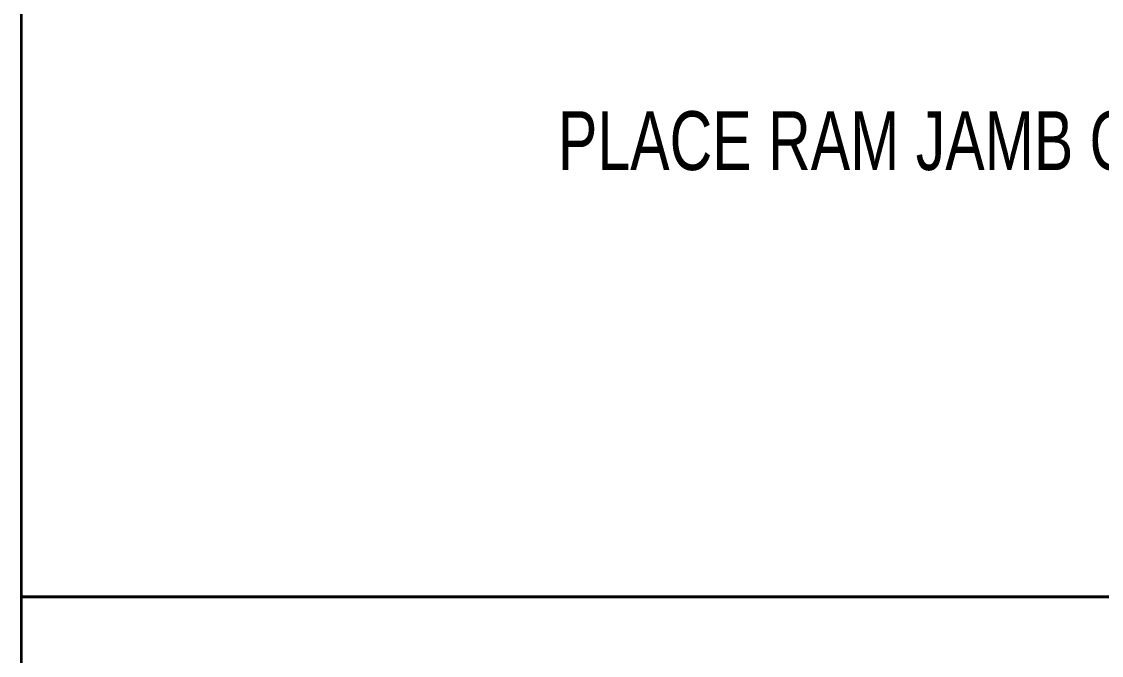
# Model space of a CAD drawing. Header units: inches. Extents: x -9 to 49, y -7 to 10.3.
# Drawn here: x 36.312 to 37.667, y 0.407 to 1.203 of the extents above; entities that cross this region are included whole.
import ezdxf

# ---------------------------------------------------------------- set-up
doc = ezdxf.new("R2010")
doc.units = ezdxf.units.IN
doc.header["$MEASUREMENT"] = 0
doc.layers.add('A-Anno-Titl-Otln', color=7, linetype='Continuous')
doc.layers.add('A-ANNO-TXT', color=7, linetype='Continuous')

# ---------------------------------------------------------------- blocks, each defined once
blk = doc.blocks.new('block 679')
at = {"color": 7, "lineweight": 35}
blk.add_lwpolyline([(36.3117, 0.4805), (36.3117, 9.152), (43.5787, 9.152), (43.5787, 0.4805), (36.3117, 0.4805)], dxfattribs=at)
blk = doc.blocks.new('block 827')
at = {"layer": 'A-ANNO-TXT', "color": 7, "insert": (36.9848, 1.0153), "char_height": 0.073909, "attachment_point": 7}
blk.add_mtext('\\fMyriad Pro|b0|i0|c0|p34;\\W0.75;PLACE RAM JAMB ONTO DOOR JAMB', dxfattribs=at)
blk = doc.blocks.new('block 868')
at = {"layer": 'A-Anno-Titl-Otln', "color": 7, "lineweight": 35}
blk.add_lwpolyline([(36.3117, 0.4805), (43.5787, 0.4805)], dxfattribs=at)
blk = doc.blocks.new('block 869')
at = {"layer": 'A-Anno-Titl-Otln', "color": 7, "lineweight": 35}
blk.add_lwpolyline([(36.3117, -0.5373), (36.3117, 9.152)], dxfattribs=at)

msp = doc.modelspace()

# ---------------------------------------------------------------- block references
msp.add_blockref('block 679', (0, 0))
at = {"layer": 'A-Anno-Titl-Otln'}
for name in ['block 869', 'block 868']:
    msp.add_blockref(name, (0, 0), dxfattribs=at)
at = {"layer": 'A-ANNO-TXT'}
msp.add_blockref('block 827', (0, 0), dxfattribs=at)

doc.saveas('drawing.dxf')
